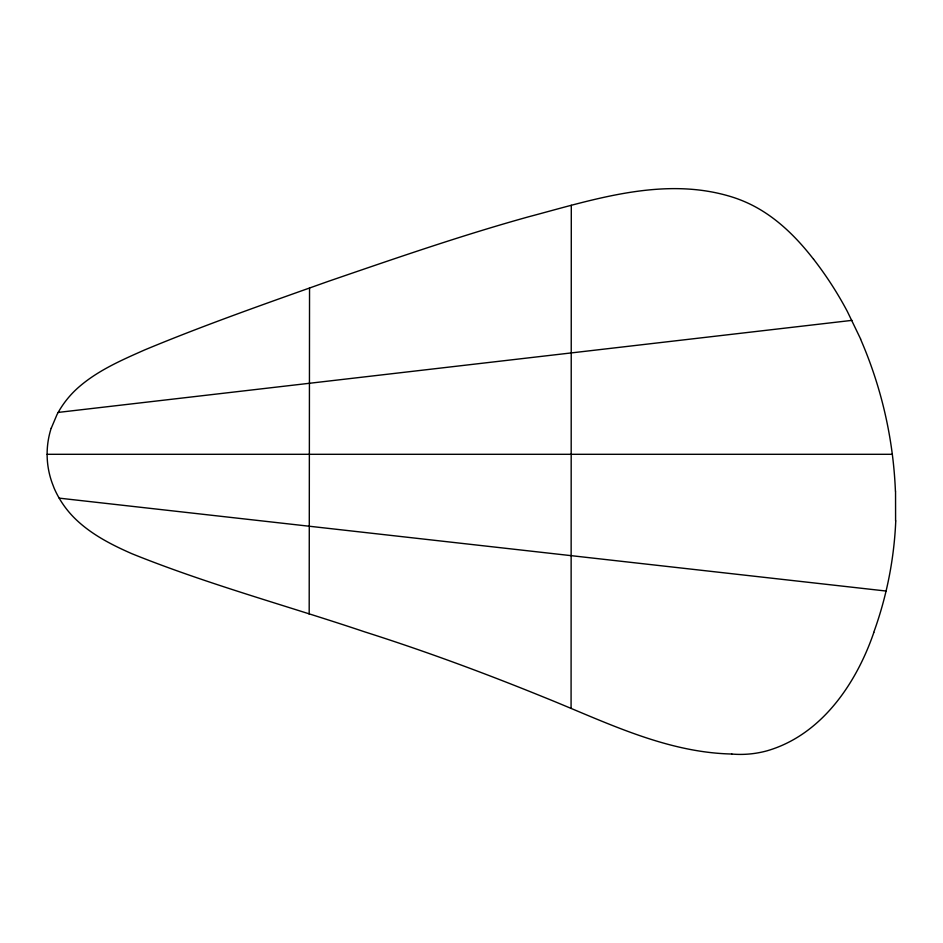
<?xml version="1.0" encoding="UTF-8"?>
<svg xmlns="http://www.w3.org/2000/svg" width="943" height="943" viewBox="0 0 943 943"><rect width="100%" height="100%" fill="white"/><g stroke="black" fill="none" stroke-linecap="round" stroke-linejoin="round"><path stroke-width="1.41" d="M895.591 520.937L895.544 491.079M571.081 708.405L571.293 205.279M309.186 614.117L309.54 287.933M51.24 428.24L57.004 414.59A95.762 95.762 0 0 1 77.173 388.551C96.61 370.976 121.046 360.391 144.727 349.9C205.044 324.793 266.751 303.233 328.282 281.356C394.634 258.582 460.974 235.585 528.587 216.796C594.173 199.433 664.214 175.905 731.803 196.91A131.548 131.548 0 0 1 747.033 202.721C773.991 214.898 795.644 236.104 813.55 259.231M873.843 632.435C856.291 683.604 821.4 735.139 766.954 750.84A100.63 100.63 0 0 1 731.803 754.046M58.171 412.421L851.93 320.372M47.15 454.302L892.396 454.302M731.803 754.023C665.192 752.549 604.64 721.548 544.099 697.278C485.126 673.302 425.387 651.165 364.705 631.869C287.202 605.771 207.943 584.389 132.032 553.765C112.087 545.03 92.225 534.917 76.289 519.805A96.716 96.716 0 0 1 54.199 488.333L52.089 482.804A84.894 84.894 0 0 1 51.181 428.228M59.197 498.14L886.078 591.037M860.653 339.056L847.356 311.485A361.193 361.193 0 0 0 813.573 259.207M860.546 339.103A423.843 423.843 0 0 1 895.414 491.079M895.756 520.949A373.958 373.958 0 0 1 873.737 632.399"/></g></svg>
